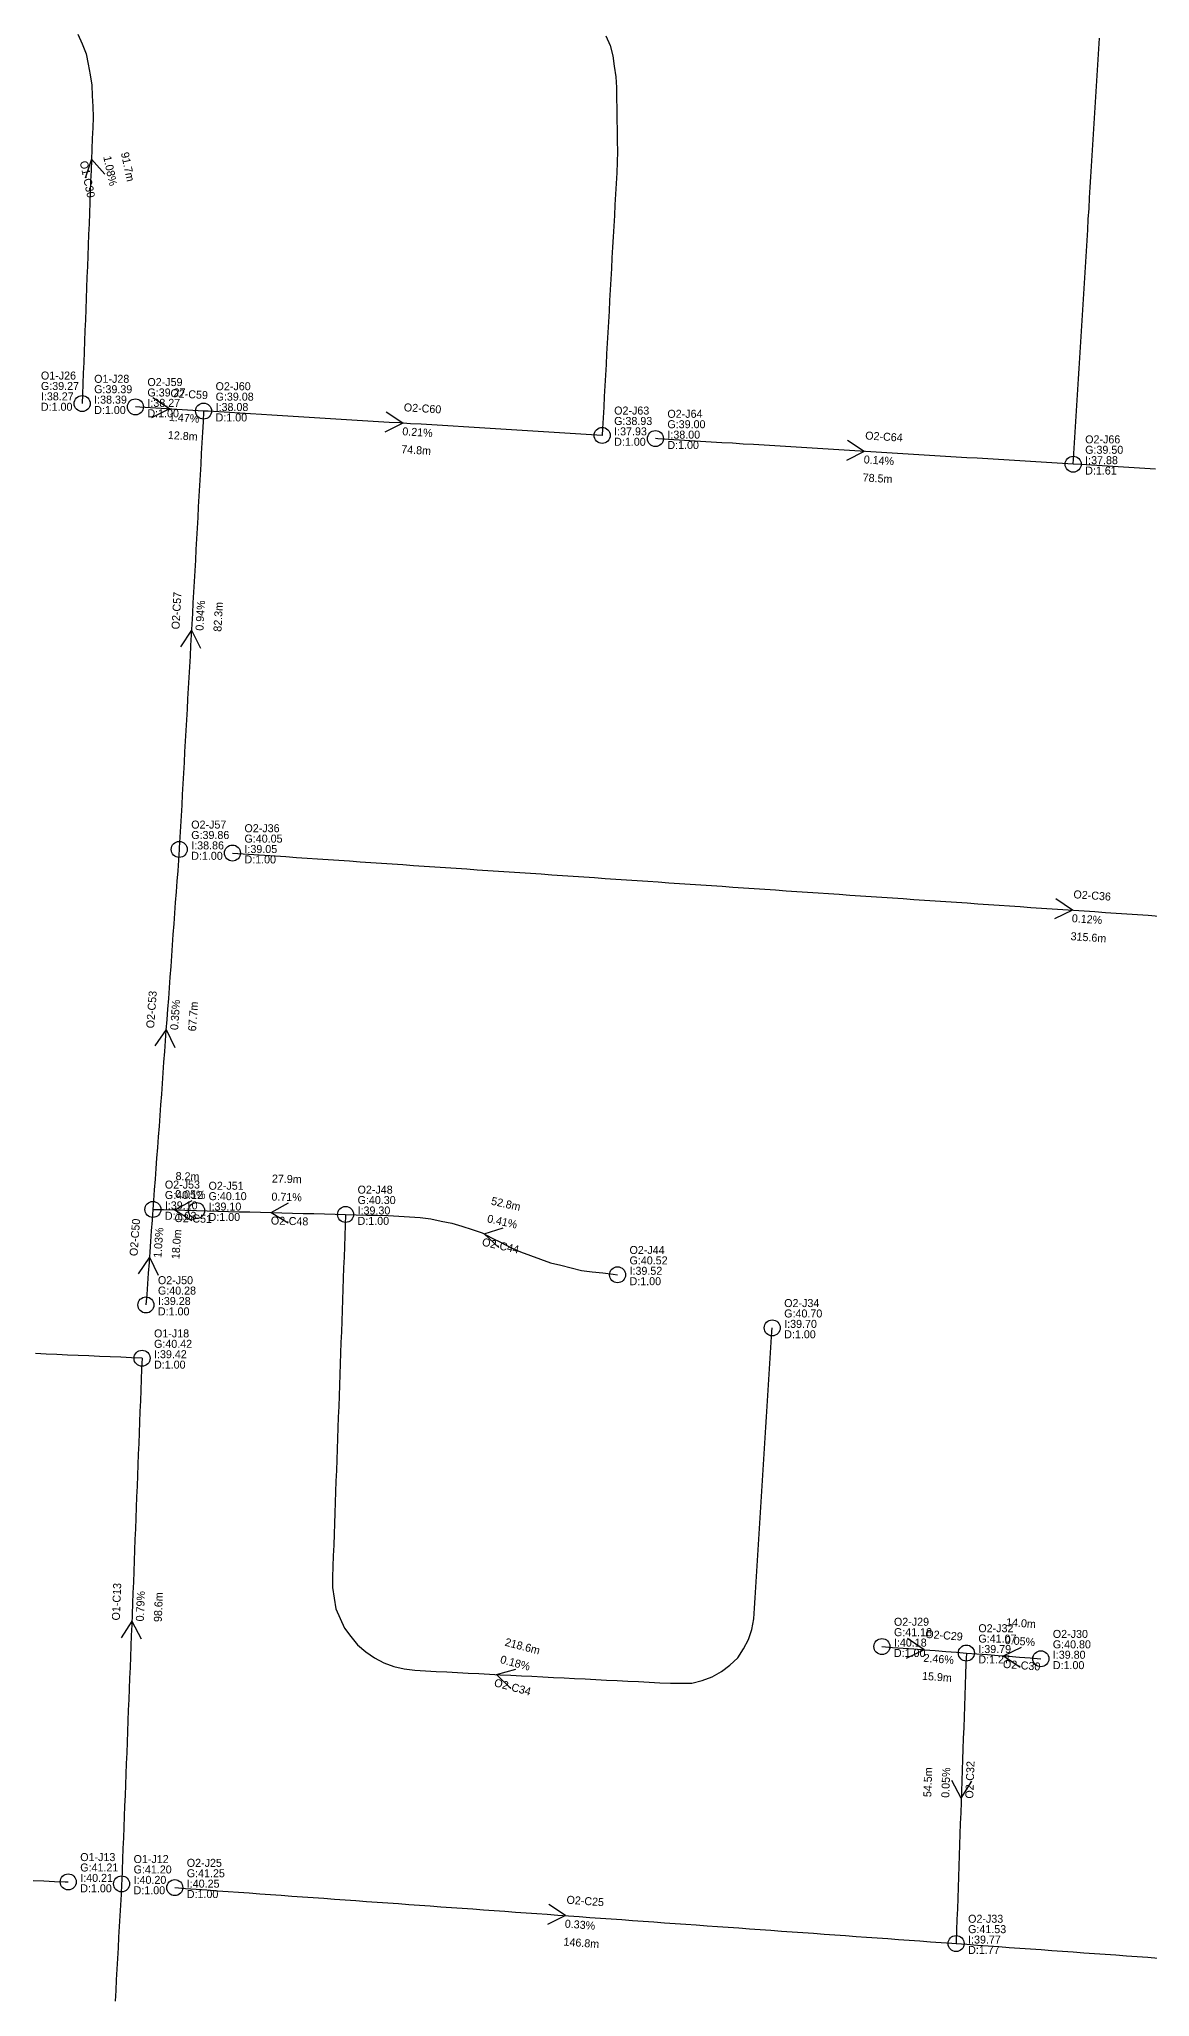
# Model space of a CAD drawing. Header units: metres. Extents: x 607160 to 610559, y 2613470 to 2618337.
# Drawn here: x 607946 to 608154.2, y 2615063.8 to 2615430.7 of the extents above; entities that cross this region are included whole.
import ezdxf

# ---------------------------------------------------------------- set-up
doc = ezdxf.new("R2010")
doc.units = ezdxf.units.M
for name, color, linetype in [('SW-DRAIN-LABELS', 3, 'Continuous'), ('SW-DRAIN-SUB-01', 1, 'Continuous'), ('SW-DRAIN-SUB-02', 2, 'Continuous'), ('SW-JUNCTIONS', 7, 'Continuous')]:
    doc.layers.add(name, color=color, linetype=linetype)

msp = doc.modelspace()

# ---------------------------------------------------------------- linework, layer by layer
at = {"layer": 'SW-DRAIN-SUB-01'}
for p, q in [((607955.8, 2615408.2), (607954.64, 2615404.64)), ((607955.8, 2615408.2), (607958.31, 2615405.41)), ((607963.36, 2615134.2), (607961.36, 2615131.02)), ((607963.36, 2615134.2), (607965.11, 2615130.88))]:
    msp.add_line(p, q, dxfattribs=at)
for points in [[(607953.27, 2615431.66), (607954.07, 2615429.82), (607954.8, 2615427.97), (607955.17, 2615426.01), (607955.55, 2615424.04), (607955.84, 2615422.07), (607955.94, 2615420.07), (607956.05, 2615418.07), (607956.1, 2615416.07), (607956.03, 2615414.08), (607955.95, 2615412.08), (607955.88, 2615410.08), (607955.8, 2615408.08), (607955.72, 2615406.08), (607955.65, 2615404.08), (607955.57, 2615402.08), (607955.49, 2615400.09), (607955.42, 2615398.09), (607955.34, 2615396.09), (607955.27, 2615394.09), (607955.19, 2615392.09), (607955.11, 2615390.09), (607955.04, 2615388.09), (607954.96, 2615386.1), (607954.88, 2615384.1), (607954.81, 2615382.1), (607954.73, 2615380.1), (607954.66, 2615378.1), (607954.58, 2615376.1), (607954.5, 2615374.1), (607954.43, 2615372.11), (607954.35, 2615370.11), (607954.27, 2615368.11), (607954.2, 2615366.11), (607954.12, 2615364.11), (607954.06, 2615362.4)], [(607965.28, 2615183.46), (607963.28, 2615183.55), (607961.28, 2615183.63), (607959.28, 2615183.72), (607957.28, 2615183.81), (607955.29, 2615183.89), (607953.29, 2615183.98), (607951.29, 2615184.06), (607949.29, 2615184.15), (607947.29, 2615184.24), (607945.3, 2615184.32)], [(607965.28, 2615183.46), (607965.2, 2615181.46), (607965.12, 2615179.47), (607965.04, 2615177.47), (607964.97, 2615175.47), (607964.89, 2615173.47), (607964.81, 2615171.47), (607964.73, 2615169.47), (607964.66, 2615167.47), (607964.58, 2615165.48), (607964.5, 2615163.48), (607964.42, 2615161.48), (607964.35, 2615159.48), (607964.27, 2615157.48), (607964.19, 2615155.48), (607964.11, 2615153.49), (607964.03, 2615151.49), (607963.96, 2615149.49), (607963.88, 2615147.49), (607963.8, 2615145.49), (607963.72, 2615143.49), (607963.65, 2615141.49), (607963.57, 2615139.5), (607963.49, 2615137.5), (607963.41, 2615135.5), (607963.34, 2615133.5), (607963.26, 2615131.5), (607963.18, 2615129.5), (607963.1, 2615127.5), (607963.03, 2615125.51), (607962.95, 2615123.51), (607962.87, 2615121.51), (607962.79, 2615119.51), (607962.71, 2615117.51), (607962.64, 2615115.51), (607962.56, 2615113.52), (607962.48, 2615111.52), (607962.4, 2615109.52), (607962.33, 2615107.52), (607962.25, 2615105.52), (607962.17, 2615103.52), (607962.09, 2615101.52), (607962.02, 2615099.53), (607961.94, 2615097.53), (607961.86, 2615095.53), (607961.78, 2615093.53), (607961.7, 2615091.53), (607961.63, 2615089.53), (607961.55, 2615087.53), (607961.47, 2615085.54), (607961.45, 2615084.93)], [(607944.86, 2615085.55), (607946.86, 2615085.48), (607948.85, 2615085.4), (607950.85, 2615085.33), (607951.45, 2615085.3)], [(607961.45, 2615084.93), (607961.34, 2615082.93), (607961.23, 2615080.94), (607961.11, 2615078.94), (607961, 2615076.94), (607960.89, 2615074.95), (607960.78, 2615072.95), (607960.67, 2615070.95), (607960.56, 2615068.96), (607960.45, 2615066.96), (607960.34, 2615064.96), (607960.23, 2615062.96)]]:
    msp.add_lwpolyline(points, dxfattribs=at)
at = {"layer": 'SW-DRAIN-SUB-02'}
for p, q in [((607970.43, 2615361.4), (607967.08, 2615359.73)), ((607970.43, 2615361.4), (607967.3, 2615363.47)), ((608014.17, 2615358.73), (608010.81, 2615357.06)), ((608014.17, 2615358.73), (608011.04, 2615360.8)), ((608100.65, 2615353.44), (608097.52, 2615355.51)), ((608100.65, 2615353.44), (608097.29, 2615351.77)), ((607974.54, 2615319.93), (607972.49, 2615316.79)), ((607974.54, 2615319.93), (607976.23, 2615316.58)), ((608139.66, 2615267.45), (608136.29, 2615265.8)), ((608139.66, 2615267.45), (608136.55, 2615269.55)), ((607969.78, 2615245.1), (607967.68, 2615242)), ((607969.78, 2615245.1), (607971.42, 2615241.72)), ((607971.41, 2615211.25), (607974.7, 2615213.04)), ((607971.41, 2615211.25), (607974.6, 2615209.29)), ((607989.46, 2615210.78), (607992.76, 2615212.56)), ((607989.46, 2615210.78), (607992.66, 2615208.82)), ((608029.38, 2615206.78), (608032.96, 2615207.9)), ((608029.38, 2615206.78), (608032.15, 2615204.24)), ((607966.66, 2615202.4), (607964.55, 2615199.3)), ((607966.66, 2615202.4), (607968.29, 2615199.02)), ((608111.87, 2615128.81), (608108.77, 2615130.93)), ((608111.87, 2615128.81), (608108.49, 2615127.19)), ((608126.76, 2615127.67), (608130.14, 2615129.29)), ((608126.76, 2615127.67), (608129.85, 2615125.55)), ((608031.72, 2615124.18), (608035.35, 2615125.15)), ((608031.72, 2615124.18), (608034.38, 2615121.53)), ((608118.82, 2615100.97), (608117.06, 2615104.29)), ((608118.82, 2615100.97), (608120.81, 2615104.15)), ((608044.64, 2615078.98), (608041.27, 2615077.34)), ((608044.64, 2615078.98), (608041.53, 2615081.08))]:
    msp.add_line(p, q, dxfattribs=at)
for points in [[(608052.2, 2615431.37), (608053.04, 2615429.55), (608053.5, 2615427.62), (608053.8, 2615425.64), (608054.1, 2615423.67), (608054.19, 2615421.67), (608054.22, 2615419.67), (608054.25, 2615417.67), (608054.29, 2615415.67), (608054.32, 2615413.67), (608054.35, 2615411.67), (608054.39, 2615409.67), (608054.36, 2615407.67), (608054.25, 2615405.68), (608054.14, 2615403.68), (608054.03, 2615401.68), (608053.92, 2615399.68), (608053.81, 2615397.69), (608053.7, 2615395.69), (608053.58, 2615393.69), (608053.47, 2615391.7), (608053.36, 2615389.7), (608053.25, 2615387.7), (608053.14, 2615385.71), (608053.03, 2615383.71), (608052.92, 2615381.71), (608052.81, 2615379.72), (608052.7, 2615377.72), (608052.59, 2615375.72), (608052.48, 2615373.72), (608052.36, 2615371.73), (608052.25, 2615369.73), (608052.14, 2615367.73), (608052.03, 2615365.74), (608051.92, 2615363.74), (608051.81, 2615361.74), (608051.7, 2615359.75), (608051.59, 2615357.75), (608051.52, 2615356.45)], [(608139.8, 2615351.05), (608139.92, 2615353.04), (608140.05, 2615355.04), (608140.17, 2615357.04), (608140.3, 2615359.03), (608140.42, 2615361.03), (608140.54, 2615363.03), (608140.67, 2615365.02), (608140.79, 2615367.02), (608140.91, 2615369.01), (608141.04, 2615371.01), (608141.16, 2615373.01), (608141.28, 2615375), (608141.41, 2615377), (608141.53, 2615378.99), (608141.65, 2615380.99), (608141.78, 2615382.99), (608141.9, 2615384.98), (608142.02, 2615386.98), (608142.15, 2615388.98), (608142.27, 2615390.97), (608142.4, 2615392.97), (608142.52, 2615394.96), (608142.64, 2615396.96), (608142.77, 2615398.96), (608142.89, 2615400.95), (608143.01, 2615402.95), (608143.14, 2615404.94), (608143.26, 2615406.94), (608143.38, 2615408.94), (608143.51, 2615410.93), (608143.63, 2615412.93), (608143.75, 2615414.93), (608143.88, 2615416.92), (608144, 2615418.92), (608144.13, 2615420.91), (608144.25, 2615422.91), (608144.37, 2615424.91), (608144.5, 2615426.9), (608144.62, 2615428.9), (608144.74, 2615430.9)], [(607976.82, 2615361.01), (607974.83, 2615361.13), (607972.83, 2615361.26), (607970.84, 2615361.38), (607968.84, 2615361.5), (607966.84, 2615361.62), (607964.85, 2615361.74), (607964.04, 2615361.79)], [(607976.82, 2615361.01), (607976.71, 2615359.01), (607976.6, 2615357.02), (607976.49, 2615355.02), (607976.38, 2615353.02), (607976.27, 2615351.03), (607976.16, 2615349.03), (607976.05, 2615347.03), (607975.94, 2615345.04), (607975.82, 2615343.04), (607975.71, 2615341.04), (607975.6, 2615339.05), (607975.49, 2615337.05), (607975.38, 2615335.05), (607975.27, 2615333.05), (607975.16, 2615331.06), (607975.05, 2615329.06), (607974.94, 2615327.06), (607974.82, 2615325.07), (607974.71, 2615323.07), (607974.6, 2615321.07), (607974.49, 2615319.08), (607974.38, 2615317.08), (607974.27, 2615315.08), (607974.16, 2615313.09), (607974.05, 2615311.09), (607973.94, 2615309.09), (607973.82, 2615307.09), (607973.71, 2615305.1), (607973.6, 2615303.1), (607973.49, 2615301.1), (607973.38, 2615299.11), (607973.27, 2615297.11), (607973.16, 2615295.11), (607973.05, 2615293.12), (607972.94, 2615291.12), (607972.82, 2615289.12), (607972.71, 2615287.13), (607972.6, 2615285.13), (607972.49, 2615283.13), (607972.38, 2615281.14), (607972.27, 2615279.14), (607972.25, 2615278.84)], [(608051.52, 2615356.45), (608049.52, 2615356.57), (608047.52, 2615356.69), (608045.53, 2615356.82), (608043.53, 2615356.94), (608041.53, 2615357.06), (608039.54, 2615357.18), (608037.54, 2615357.3), (608035.55, 2615357.43), (608033.55, 2615357.55), (608031.55, 2615357.67), (608029.56, 2615357.79), (608027.56, 2615357.91), (608025.56, 2615358.03), (608023.57, 2615358.16), (608021.57, 2615358.28), (608019.58, 2615358.4), (608017.58, 2615358.52), (608015.58, 2615358.64), (608013.59, 2615358.77), (608011.59, 2615358.89), (608009.59, 2615359.01), (608007.6, 2615359.13), (608005.6, 2615359.25), (608003.61, 2615359.38), (608001.61, 2615359.5), (607999.61, 2615359.62), (607997.62, 2615359.74), (607995.62, 2615359.86), (607993.62, 2615359.99), (607991.63, 2615360.11), (607989.63, 2615360.23), (607987.64, 2615360.35), (607985.64, 2615360.47), (607983.64, 2615360.6), (607981.65, 2615360.72), (607979.65, 2615360.84), (607977.65, 2615360.96), (607976.82, 2615361.01)], [(608139.8, 2615351.05), (608137.81, 2615351.17), (608135.81, 2615351.29), (608133.81, 2615351.41), (608131.82, 2615351.54), (608129.82, 2615351.66), (608127.82, 2615351.78), (608125.83, 2615351.9), (608123.83, 2615352.03), (608121.83, 2615352.15), (608119.84, 2615352.27), (608117.84, 2615352.39), (608115.85, 2615352.51), (608113.85, 2615352.64), (608111.85, 2615352.76), (608109.86, 2615352.88), (608107.86, 2615353), (608105.86, 2615353.12), (608103.87, 2615353.25), (608101.87, 2615353.37), (608099.88, 2615353.49), (608097.88, 2615353.61), (608095.88, 2615353.74), (608093.89, 2615353.86), (608091.89, 2615353.98), (608089.89, 2615354.1), (608087.9, 2615354.22), (608085.9, 2615354.35), (608083.91, 2615354.47), (608081.91, 2615354.59), (608079.91, 2615354.71), (608077.92, 2615354.83), (608075.92, 2615354.96), (608073.92, 2615355.08), (608071.93, 2615355.2), (608069.93, 2615355.32), (608067.94, 2615355.45), (608065.94, 2615355.57), (608063.94, 2615355.69), (608061.95, 2615355.81), (608061.5, 2615355.84)], [(608155.2, 2615350.11), (608153.21, 2615350.23), (608151.21, 2615350.35), (608149.22, 2615350.47), (608147.22, 2615350.59), (608145.22, 2615350.72), (608143.23, 2615350.84), (608141.23, 2615350.96), (608139.8, 2615351.05)], [(607972.25, 2615278.84), (607972.11, 2615276.85), (607971.96, 2615274.85), (607971.81, 2615272.86), (607971.67, 2615270.86), (607971.52, 2615268.87), (607971.38, 2615266.87), (607971.23, 2615264.88), (607971.08, 2615262.88), (607970.94, 2615260.89), (607970.79, 2615258.89), (607970.65, 2615256.9), (607970.5, 2615254.9), (607970.35, 2615252.91), (607970.21, 2615250.91), (607970.06, 2615248.92), (607969.92, 2615246.93), (607969.77, 2615244.93), (607969.63, 2615242.94), (607969.48, 2615240.94), (607969.33, 2615238.95), (607969.19, 2615236.95), (607969.04, 2615234.96), (607968.9, 2615232.96), (607968.75, 2615230.97), (607968.6, 2615228.97), (607968.46, 2615226.98), (607968.31, 2615224.98), (607968.17, 2615222.99), (607968.02, 2615220.99), (607967.87, 2615219), (607967.73, 2615217.01), (607967.58, 2615215.01), (607967.44, 2615213.02), (607967.31, 2615211.36)], [(607982.23, 2615278.16), (607984.22, 2615278.03), (607986.22, 2615277.89), (607988.21, 2615277.75), (607990.21, 2615277.62), (607992.21, 2615277.48), (607994.2, 2615277.35), (607996.2, 2615277.21), (607998.19, 2615277.08), (608000.19, 2615276.94), (608002.18, 2615276.8), (608004.18, 2615276.67), (608006.17, 2615276.53), (608008.17, 2615276.4), (608010.16, 2615276.26), (608012.16, 2615276.13), (608014.16, 2615275.99), (608016.15, 2615275.85), (608018.15, 2615275.72), (608020.14, 2615275.58), (608022.14, 2615275.45), (608024.13, 2615275.31), (608026.13, 2615275.18), (608028.12, 2615275.04), (608030.12, 2615274.9), (608032.11, 2615274.77), (608034.11, 2615274.63), (608036.1, 2615274.5), (608038.1, 2615274.36), (608040.1, 2615274.23), (608042.09, 2615274.09), (608044.09, 2615273.95), (608046.08, 2615273.82), (608048.08, 2615273.68), (608050.07, 2615273.55), (608052.07, 2615273.41), (608054.06, 2615273.28), (608056.06, 2615273.14), (608058.05, 2615273), (608060.05, 2615272.87), (608062.04, 2615272.73), (608064.04, 2615272.6), (608066.04, 2615272.46), (608068.03, 2615272.33), (608070.03, 2615272.19), (608072.02, 2615272.05), (608074.02, 2615271.92), (608076.01, 2615271.78), (608078.01, 2615271.65), (608080, 2615271.51), (608082, 2615271.38), (608083.99, 2615271.24), (608085.99, 2615271.1), (608087.98, 2615270.97), (608089.98, 2615270.83), (608091.98, 2615270.7), (608093.97, 2615270.56), (608095.97, 2615270.43), (608097.96, 2615270.29), (608099.96, 2615270.15), (608101.95, 2615270.02), (608103.95, 2615269.88), (608105.94, 2615269.75), (608107.94, 2615269.61), (608109.93, 2615269.48), (608111.93, 2615269.34), (608113.92, 2615269.2), (608115.92, 2615269.07), (608117.92, 2615268.93), (608119.91, 2615268.8), (608121.91, 2615268.66), (608123.9, 2615268.53), (608125.9, 2615268.39), (608127.89, 2615268.25), (608129.89, 2615268.12), (608131.88, 2615267.98), (608133.88, 2615267.85), (608135.87, 2615267.71), (608137.87, 2615267.58), (608139.86, 2615267.44), (608141.86, 2615267.3), (608143.86, 2615267.17), (608145.85, 2615267.03), (608147.85, 2615266.9), (608149.84, 2615266.76), (608151.84, 2615266.63), (608153.83, 2615266.49), (608155.83, 2615266.35)], [(607967.31, 2615211.36), (607967.17, 2615209.36), (607967.02, 2615207.37), (607966.88, 2615205.37), (607966.73, 2615203.38), (607966.59, 2615201.39), (607966.44, 2615199.39), (607966.3, 2615197.4), (607966.15, 2615195.4), (607966.01, 2615193.44)], [(607967.31, 2615211.36), (607969.31, 2615211.31), (607971.31, 2615211.25), (607973.31, 2615211.2), (607975.5, 2615211.14)], [(607975.5, 2615211.14), (607977.5, 2615211.09), (607979.5, 2615211.04), (607981.5, 2615210.99), (607983.49, 2615210.93), (607985.49, 2615210.88), (607987.49, 2615210.83), (607989.49, 2615210.77), (607991.49, 2615210.72), (607993.49, 2615210.67), (607995.49, 2615210.62), (607997.49, 2615210.56), (607999.49, 2615210.51), (608001.49, 2615210.46), (608003.43, 2615210.41)], [(608003.43, 2615210.41), (608003.36, 2615208.41), (608003.29, 2615206.41), (608003.22, 2615204.41), (608003.14, 2615202.41), (608003.07, 2615200.42), (608003, 2615198.42), (608002.93, 2615196.42), (608002.86, 2615194.42), (608002.78, 2615192.42), (608002.71, 2615190.42), (608002.64, 2615188.42), (608002.57, 2615186.42), (608002.5, 2615184.43), (608002.42, 2615182.43), (608002.35, 2615180.43), (608002.28, 2615178.43), (608002.21, 2615176.43), (608002.14, 2615174.43), (608002.06, 2615172.43), (608001.99, 2615170.43), (608001.92, 2615168.44), (608001.85, 2615166.44), (608001.78, 2615164.44), (608001.7, 2615162.44), (608001.63, 2615160.44), (608001.56, 2615158.44), (608001.49, 2615156.44), (608001.42, 2615154.44), (608001.34, 2615152.45), (608001.27, 2615150.45), (608001.2, 2615148.45), (608001.13, 2615146.45), (608001.06, 2615144.45), (608000.98, 2615142.45), (608000.99, 2615140.46), (608001.28, 2615138.48), (608001.61, 2615136.51), (608002.41, 2615134.68), (608003.21, 2615132.85), (608004.43, 2615131.27), (608005.69, 2615129.71), (608007.23, 2615128.45), (608008.84, 2615127.27), (608010.62, 2615126.39), (608012.49, 2615125.68), (608014.42, 2615125.22), (608016.41, 2615125.01), (608018.4, 2615124.85), (608020.4, 2615124.75), (608022.39, 2615124.65), (608024.39, 2615124.54), (608026.39, 2615124.44), (608028.39, 2615124.34), (608030.38, 2615124.24), (608032.38, 2615124.14), (608034.38, 2615124.04), (608036.38, 2615123.94), (608038.37, 2615123.84), (608040.37, 2615123.74), (608042.37, 2615123.64), (608044.37, 2615123.54), (608046.36, 2615123.44), (608048.36, 2615123.34), (608050.36, 2615123.24), (608052.36, 2615123.14), (608054.35, 2615123.04), (608056.35, 2615122.94), (608058.35, 2615122.84), (608060.35, 2615122.74), (608062.34, 2615122.64), (608064.34, 2615122.54), (608066.34, 2615122.53), (608068.34, 2615122.57), (608070.27, 2615123.08), (608072.14, 2615123.75), (608073.89, 2615124.71), (608075.45, 2615125.94), (608076.92, 2615127.31), (608078, 2615128.98), (608078.96, 2615130.73), (608079.59, 2615132.63), (608079.93, 2615134.58), (608080.07, 2615136.58), (608080.2, 2615138.57), (608080.33, 2615140.57), (608080.45, 2615142.56), (608080.58, 2615144.56), (608080.7, 2615146.56), (608080.83, 2615148.55), (608080.96, 2615150.55), (608081.08, 2615152.54), (608081.21, 2615154.54), (608081.33, 2615156.54), (608081.46, 2615158.53), (608081.59, 2615160.53), (608081.71, 2615162.52), (608081.84, 2615164.52), (608081.96, 2615166.52), (608082.09, 2615168.51), (608082.21, 2615170.51), (608082.34, 2615172.5), (608082.47, 2615174.5), (608082.59, 2615176.5), (608082.72, 2615178.49), (608082.84, 2615180.49), (608082.97, 2615182.48), (608083.09, 2615184.48), (608083.22, 2615186.48), (608083.35, 2615188.47), (608083.39, 2615189.15)], [(608003.43, 2615210.41), (608005.43, 2615210.36), (608007.43, 2615210.3), (608009.43, 2615210.25), (608011.43, 2615210.2), (608013.43, 2615210.12), (608015.42, 2615209.97), (608017.42, 2615209.82), (608019.4, 2615209.56), (608021.36, 2615209.17), (608023.32, 2615208.77), (608025.23, 2615208.22), (608027.13, 2615207.59), (608029.03, 2615206.96), (608030.81, 2615206.05), (608032.59, 2615205.13), (608034.36, 2615204.2), (608036.19, 2615203.41), (608038.06, 2615202.71), (608039.94, 2615202), (608041.83, 2615201.36), (608043.77, 2615200.88), (608045.71, 2615200.4), (608047.65, 2615199.93), (608049.64, 2615199.67), (608051.62, 2615199.44), (608053.61, 2615199.2), (608054.4, 2615199.1)], [(608103.96, 2615129.41), (608105.95, 2615129.26), (608107.95, 2615129.11), (608109.94, 2615128.96), (608111.94, 2615128.8), (608113.93, 2615128.65), (608115.92, 2615128.5), (608117.92, 2615128.35), (608119.78, 2615128.2)], [(608119.78, 2615128.2), (608119.71, 2615126.2), (608119.64, 2615124.21), (608119.57, 2615122.21), (608119.5, 2615120.21), (608119.43, 2615118.21), (608119.36, 2615116.21), (608119.29, 2615114.21), (608119.21, 2615112.21), (608119.14, 2615110.21), (608119.07, 2615108.22), (608119, 2615106.22), (608118.93, 2615104.22), (608118.86, 2615102.22), (608118.79, 2615100.22), (608118.72, 2615098.22), (608118.65, 2615096.22), (608118.58, 2615094.22), (608118.51, 2615092.23), (608118.44, 2615090.23), (608118.37, 2615088.23), (608118.3, 2615086.23), (608118.23, 2615084.23), (608118.16, 2615082.23), (608118.09, 2615080.23), (608118.02, 2615078.23), (608117.95, 2615076.24), (608117.87, 2615074.24), (608117.86, 2615073.74)], [(608119.78, 2615128.2), (608121.77, 2615128.05), (608123.77, 2615127.9), (608125.76, 2615127.74), (608127.76, 2615127.59), (608129.75, 2615127.44), (608131.74, 2615127.29), (608133.74, 2615127.13)], [(607971.42, 2615084.22), (607971.42, 2615084.22), (607973.42, 2615084.07), (607975.41, 2615083.93), (607977.41, 2615083.79), (607979.4, 2615083.65), (607981.4, 2615083.5), (607983.39, 2615083.36), (607985.39, 2615083.22), (607987.38, 2615083.08), (607989.38, 2615082.93), (607991.37, 2615082.79), (607993.37, 2615082.65), (607995.36, 2615082.51), (607997.36, 2615082.36), (607999.35, 2615082.22), (608001.35, 2615082.08), (608003.34, 2615081.93), (608005.34, 2615081.79), (608007.33, 2615081.65), (608009.33, 2615081.51), (608011.32, 2615081.36), (608013.32, 2615081.22), (608015.31, 2615081.08), (608017.31, 2615080.94), (608019.3, 2615080.79), (608021.3, 2615080.65), (608023.29, 2615080.51), (608025.28, 2615080.37), (608027.28, 2615080.22), (608029.27, 2615080.08), (608031.27, 2615079.94), (608033.26, 2615079.79), (608035.26, 2615079.65), (608037.25, 2615079.51), (608039.25, 2615079.37), (608041.24, 2615079.22), (608043.24, 2615079.08), (608045.23, 2615078.94), (608047.23, 2615078.8), (608049.22, 2615078.65), (608051.22, 2615078.51), (608053.21, 2615078.37), (608055.21, 2615078.22), (608057.2, 2615078.08), (608059.2, 2615077.94), (608061.19, 2615077.8), (608063.19, 2615077.65), (608065.18, 2615077.51), (608067.18, 2615077.37), (608069.17, 2615077.23), (608071.17, 2615077.08), (608073.16, 2615076.94), (608075.16, 2615076.8), (608077.15, 2615076.66), (608079.15, 2615076.51), (608081.14, 2615076.37), (608083.14, 2615076.23), (608085.13, 2615076.08), (608087.13, 2615075.94), (608089.12, 2615075.8), (608091.12, 2615075.66), (608093.11, 2615075.51), (608095.11, 2615075.37), (608097.1, 2615075.23), (608099.1, 2615075.09), (608101.09, 2615074.94), (608103.09, 2615074.8), (608105.08, 2615074.66), (608107.08, 2615074.52), (608109.07, 2615074.37), (608111.07, 2615074.23), (608113.06, 2615074.09), (608115.06, 2615073.94), (608117.05, 2615073.8), (608117.86, 2615073.74)], [(608117.86, 2615073.74), (608119.85, 2615073.6), (608121.85, 2615073.46), (608123.84, 2615073.32), (608125.84, 2615073.17), (608127.83, 2615073.03), (608129.83, 2615072.89), (608131.82, 2615072.74), (608133.82, 2615072.6), (608135.81, 2615072.46), (608137.81, 2615072.32), (608139.8, 2615072.17), (608141.8, 2615072.03), (608143.79, 2615071.89), (608145.79, 2615071.75), (608147.78, 2615071.6), (608149.78, 2615071.46), (608151.77, 2615071.32), (608153.77, 2615071.17), (608155.76, 2615071.03)]]:
    msp.add_lwpolyline(points, dxfattribs=at)
at = {"layer": 'SW-JUNCTIONS'}
for centre in [(607954.06, 2615362.4), (607964.04, 2615361.79), (607976.82, 2615361.01), (608051.52, 2615356.45), (608061.5, 2615355.84), (608139.8, 2615351.05), (607972.25, 2615278.84), (607982.23, 2615278.16), (607967.31, 2615211.36), (607975.5, 2615211.14), (608003.43, 2615210.41), (608054.4, 2615199.1), (607966.01, 2615193.44), (608083.39, 2615189.15), (607965.28, 2615183.46), (608103.96, 2615129.41), (608119.78, 2615128.2), (608133.74, 2615127.13), (607951.45, 2615085.3), (607961.45, 2615084.93), (607971.42, 2615084.22), (608117.86, 2615073.74)]:
    msp.add_circle(centre, 1.5, dxfattribs=at)

# ---------------------------------------------------------------- texts
at = {"layer": 'SW-DRAIN-LABELS', "color": 2}
for s, rotation, p in [('91.7m', -78.064, (607961.31, 2615409.37)), ('1.08%', -78.064, (607958.01, 2615408.67)), ('1.47%', -3.5, (607970.29, 2615359.16)), ('0.21%', -3.495, (608014.03, 2615356.48)), ('12.8m', -3.5, (607970.09, 2615355.79)), ('74.8m', -3.495, (608013.83, 2615353.12)), ('0.14%', -3.5013, (608100.51, 2615351.2)), ('78.5m', -3.5013, (608100.31, 2615347.83)), ('0.94%', 86.8148, (607976.78, 2615319.8)), ('82.3m', 86.8148, (607980.15, 2615319.61)), ('0.12%', -3.8908, (608139.51, 2615265.21)), ('315.6m', -3.8908, (608139.28, 2615261.84)), ('0.35%', 85.8157, (607972.03, 2615244.94)), ('67.7m', 85.8157, (607975.39, 2615244.69)), ('8.2m', -1.5134, (607971.55, 2615216.87)), ('0.05%', -1.5134, (607971.47, 2615213.5)), ('27.9m', -1.5054, (607989.61, 2615216.4)), ('0.71%', -1.5054, (607989.52, 2615213.02)), ('52.8m', -12.5057, (608030.6, 2615212.27)), ('1.03%', 85.8228, (607968.9, 2615202.23)), ('18.0m', 85.8228, (607972.27, 2615201.99)), ('0.41%', -12.5057, (608029.87, 2615208.97)), ('0.79%', 87.7742, (607965.61, 2615134.11)), ('98.6m', 87.7742, (607968.98, 2615133.98)), ('14.0m', -4.3826, (608127.19, 2615133.28)), ('218.6m', -14.8857, (608033.17, 2615129.61)), ('0.05%', -4.3826, (608126.93, 2615129.91)), ('0.18%', -14.8857, (608032.3, 2615126.35)), ('2.46%', -4.3786, (608111.7, 2615126.57)), ('15.9m', -4.3786, (608111.44, 2615123.2)), ('54.5m', 87.9791, (608113.2, 2615101.17)), ('0.05%', 87.9791, (608116.57, 2615101.05)), ('0.33%', -4.0908, (608044.48, 2615076.74)), ('146.8m', -4.0908, (608044.24, 2615073.37))]:
    msp.add_text(s, height=1.5, rotation=rotation, dxfattribs=at).set_placement(p)
at = {"layer": 'SW-DRAIN-LABELS', "color": 3}
for s, rotation, p in [('O1-C30', -78.064, (607953.6, 2615407.74)), ('O2-C59', -3.5, (607970.57, 2615363.65)), ('O2-C60', -3.495, (608014.31, 2615360.98)), ('O2-C64', -3.5013, (608100.79, 2615355.69)), ('O2-C57', 86.8148, (607972.29, 2615320.05)), ('O2-C36', -3.8908, (608139.81, 2615269.7)), ('O2-C53', 85.8157, (607967.54, 2615245.26)), ('O2-C50', 85.8228, (607964.42, 2615202.56)), ('O2-C51', -1.5134, (607971.35, 2615209)), ('O2-C48', -1.5054, (607989.41, 2615208.53)), ('O2-C44', -12.5057, (608028.9, 2615204.58)), ('O1-C13', 87.7742, (607961.11, 2615134.28)), ('O2-C29', -4.3786, (608112.04, 2615131.05)), ('O2-C30', -4.3826, (608126.59, 2615125.43)), ('O2-C34', -14.8857, (608031.15, 2615122)), ('O2-C32', 87.9791, (608121.07, 2615100.89)), ('O2-C25', -4.0908, (608044.8, 2615081.23))]:
    msp.add_text(s, height=1.5, rotation=rotation, dxfattribs=at).set_placement(p)
at = {"layer": 'SW-DRAIN-LABELS', "color": 7}
for s, p in [('O1-J26', (607946.33, 2615366.91)), ('G:39.27', (607946.33, 2615364.96)), ('O1-J28', (607956.31, 2615366.3)), ('G:39.39', (607956.31, 2615364.35)), ('O2-J59', (607966.29, 2615365.69)), ('G:39.27', (607966.29, 2615363.74)), ('O2-J60', (607979.07, 2615364.91)), ('G:39.08', (607979.07, 2615362.96)), ('O2-J63', (608053.77, 2615360.35)), ('G:38.93', (608053.77, 2615358.4)), ('O2-J64', (608063.75, 2615359.74)), ('G:39.00', (608063.75, 2615357.79)), ('O2-J66', (608142.05, 2615354.95)), ('G:39.50', (608142.05, 2615353)), ('O2-J57', (607974.5, 2615282.74)), ('G:39.86', (607974.5, 2615280.79)), ('O2-J36', (607984.48, 2615282.06)), ('G:40.05', (607984.48, 2615280.11)), ('O2-J53', (607969.56, 2615215.26)), ('G:40.12', (607969.56, 2615213.31)), ('O2-J51', (607977.75, 2615215.04)), ('G:40.10', (607977.75, 2615213.09)), ('O2-J48', (608005.68, 2615214.31)), ('G:40.30', (608005.68, 2615212.36)), ('O2-J44', (608056.65, 2615203)), ('G:40.52', (608056.65, 2615201.05)), ('O2-J50', (607968.26, 2615197.34)), ('G:40.28', (607968.26, 2615195.39)), ('O2-J34', (608085.64, 2615193.05)), ('G:40.70', (608085.64, 2615191.1)), ('O1-J18', (607967.53, 2615187.36)), ('G:40.42', (607967.53, 2615185.41)), ('O2-J29', (608106.21, 2615133.31)), ('G:41.18', (608106.21, 2615131.36)), ('O2-J32', (608122.03, 2615132.1)), ('G:41.07', (608122.03, 2615130.15)), ('O2-J30', (608135.99, 2615131.03)), ('G:40.80', (608135.99, 2615129.08)), ('O1-J13', (607953.7, 2615089.2)), ('O1-J12', (607963.7, 2615088.83)), ('G:41.21', (607953.7, 2615087.25)), ('G:41.20', (607963.7, 2615086.88)), ('O2-J25', (607973.67, 2615088.12)), ('G:41.25', (607973.67, 2615086.17)), ('O2-J33', (608120.11, 2615077.64)), ('G:41.53', (608120.11, 2615075.69))]:
    msp.add_text(s, height=1.5, dxfattribs=at).set_placement(p)
at = {"layer": 'SW-DRAIN-LABELS', "color": 6}
for s, p in [('D:1.00', (607946.33, 2615361.06)), ('D:1.00', (607956.31, 2615360.45)), ('D:1.00', (607966.29, 2615359.84)), ('D:1.00', (607979.07, 2615359.06)), ('D:1.00', (608053.77, 2615354.5)), ('D:1.00', (608063.75, 2615353.89)), ('D:1.61', (608142.05, 2615349.1)), ('D:1.00', (607974.5, 2615276.89)), ('D:1.00', (607984.48, 2615276.21)), ('D:1.03', (607969.56, 2615209.41)), ('D:1.00', (607977.75, 2615209.19)), ('D:1.00', (608005.68, 2615208.46)), ('D:1.00', (608056.65, 2615197.15)), ('D:1.00', (607968.26, 2615191.49)), ('D:1.00', (608085.64, 2615187.2)), ('D:1.00', (607967.53, 2615181.51)), ('D:1.00', (608106.21, 2615127.46)), ('D:1.27', (608122.03, 2615126.25)), ('D:1.00', (608135.99, 2615125.18)), ('D:1.00', (607953.7, 2615083.35)), ('D:1.00', (607963.7, 2615082.98)), ('D:1.00', (607973.67, 2615082.27)), ('D:1.77', (608120.11, 2615071.79))]:
    msp.add_text(s, height=1.5, dxfattribs=at).set_placement(p)
at = {"layer": 'SW-DRAIN-LABELS', "color": 4}
for s, p in [('I:38.27', (607946.33, 2615363.01)), ('I:38.39', (607956.31, 2615362.4)), ('I:38.27', (607966.29, 2615361.79)), ('I:38.08', (607979.07, 2615361.01)), ('I:37.93', (608053.77, 2615356.45)), ('I:38.00', (608063.75, 2615355.84)), ('I:37.88', (608142.05, 2615351.05)), ('I:38.86', (607974.5, 2615278.84)), ('I:39.05', (607984.48, 2615278.16)), ('I:39.10', (607969.56, 2615211.36)), ('I:39.10', (607977.75, 2615211.14)), ('I:39.30', (608005.68, 2615210.41)), ('I:39.52', (608056.65, 2615199.1)), ('I:39.28', (607968.26, 2615193.44)), ('I:39.70', (608085.64, 2615189.15)), ('I:39.42', (607967.53, 2615183.46)), ('I:40.18', (608106.21, 2615129.41)), ('I:39.79', (608122.03, 2615128.2)), ('I:39.80', (608135.99, 2615127.13)), ('I:40.21', (607953.7, 2615085.3)), ('I:40.20', (607963.7, 2615084.93)), ('I:40.25', (607973.67, 2615084.22)), ('I:39.77', (608120.11, 2615073.74))]:
    msp.add_text(s, height=1.5, dxfattribs=at).set_placement(p)

doc.saveas('drawing.dxf')
